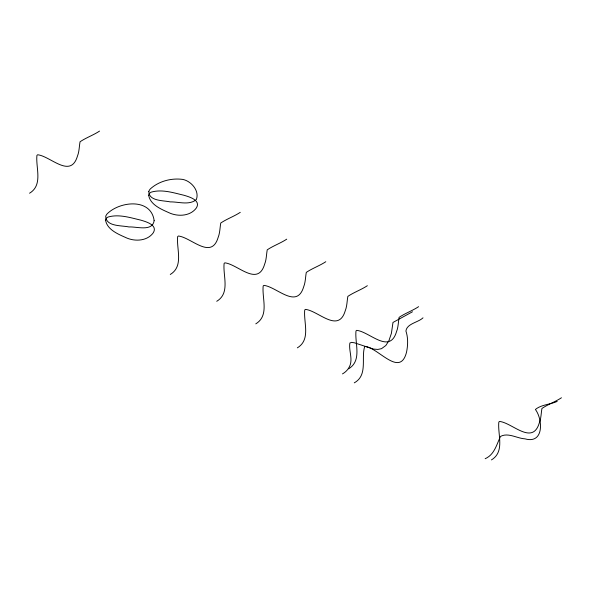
<?xml version="1.0" encoding="UTF-8"?>
<svg xmlns="http://www.w3.org/2000/svg" width="591" height="591" viewBox="0 0 591 591"><rect width="100%" height="100%" fill="white"/><g stroke="black" fill="none" stroke-linecap="round" stroke-linejoin="round"><path stroke-width="0.89" d="M148.814 191.491C148.843 201.287 163.286 200.349 170.193 201.886C178.637 201.708 189.29 205.587 196.352 199.551C199.677 190.804 191.24 181.119 182.804 179.42C171.442 177.854 158.787 181.142 150.277 188.972A11.295 6.021 -20.6 0 0 148.806 191.491M29.55 193.227C43.246 184.961 35.608 167.844 36.93 155.367L37.654 154.768C50.486 156.127 70.61 179.147 77.436 156.164C79.29 151.577 79.179 146.509 80.044 141.774C86.138 137.659 93.363 135.184 99.547 131.091M170.267 274.475C183.964 266.201 176.325 249.084 177.655 236.614L178.371 236.008C191.203 237.368 211.327 260.395 218.153 237.412C220.007 232.817 219.896 227.749 220.761 223.021C226.855 218.906 234.08 216.424 240.271 212.339M216.734 301.299C230.431 293.025 222.792 275.908 224.115 263.438L224.839 262.84C237.671 264.199 257.794 287.219 264.62 264.236C266.475 259.648 266.364 254.581 267.228 249.845C273.323 245.73 280.548 243.256 286.731 239.163M255.792 323.853C269.489 315.579 261.85 298.462 263.18 285.992L263.896 285.387C276.728 286.746 296.852 309.773 303.678 286.79C305.532 282.195 305.421 277.127 306.286 272.399C312.38 268.284 319.605 265.802 325.796 261.717M297.354 347.848C311.051 339.574 303.412 322.457 304.734 309.987L305.451 309.381C318.29 310.74 338.414 333.76 345.24 310.785C347.094 306.19 346.983 301.122 347.848 296.387C353.943 292.279 361.167 289.797 367.351 285.712M348.616 368.814C362.305 360.547 354.666 343.423 355.996 330.953L356.713 330.354C369.552 331.714 389.676 354.733 396.495 331.75C398.356 327.163 398.238 322.095 399.102 317.36C405.204 313.245 412.429 310.77 418.613 306.677M491.453 459.909C505.142 451.635 497.504 434.518 498.834 422.048L499.55 421.442C512.39 422.801 532.513 445.821 539.332 422.838C541.193 418.251 541.075 413.183 541.94 408.447C548.042 404.34 555.267 401.858 561.45 397.773M354.275 382.85C368.112 375.211 360.902 358.087 364.728 346.466C377.848 346.947 400.018 378.425 406.549 352.103C407.96 345.174 408.196 337.786 405.921 331.012C406.815 323.558 418.251 322.472 423.001 317.84M485.167 458.712C494.482 454.642 496.58 444.521 500.533 436.424C508.112 432.28 516.999 438.396 524.978 438.847C544.126 444.314 542.915 419.44 535.394 409.474C541.238 404.636 550.251 404.495 557.173 401.429M412.496 311.775L392.985 322.45L391.412 333.309L388.93 340.675L385.849 345.491L381.513 348.675L377.826 349.429L373.593 349.089L354.423 342.81L351.615 342.366L349.879 343.002C348.476 351.106 353.824 360.266 348.675 368.03A26.743 18.676 13.6 0 1 342.485 373.896M154.148 220.657C152.485 231.894 136.706 226.471 128.971 226.959C121.561 225.319 106.084 226.767 105.7 216.387A11.295 6.021 -20.6 0 1 107.148 213.868C119.759 201.169 151.089 197.778 154.148 220.657M105.545 220.111C107.185 230.047 118.902 234.464 127.08 238.143C135.804 241.697 147.624 240.869 153.409 232.618C157.797 224.964 146.021 221.699 140.747 220.125C130.227 217.658 118.821 213.905 108.101 217.03A9.212 5.349 11.1 0 0 106.099 218.692L105.545 220.111M148.659 195.222C150.299 205.158 162.015 209.569 170.193 213.255C178.918 216.808 190.738 215.974 196.53 207.729C200.918 200.068 189.135 196.803 183.86 195.237C173.34 192.762 161.934 189.009 151.215 192.141A9.212 5.349 11.1 0 0 149.213 193.796L148.659 195.222"/></g></svg>
